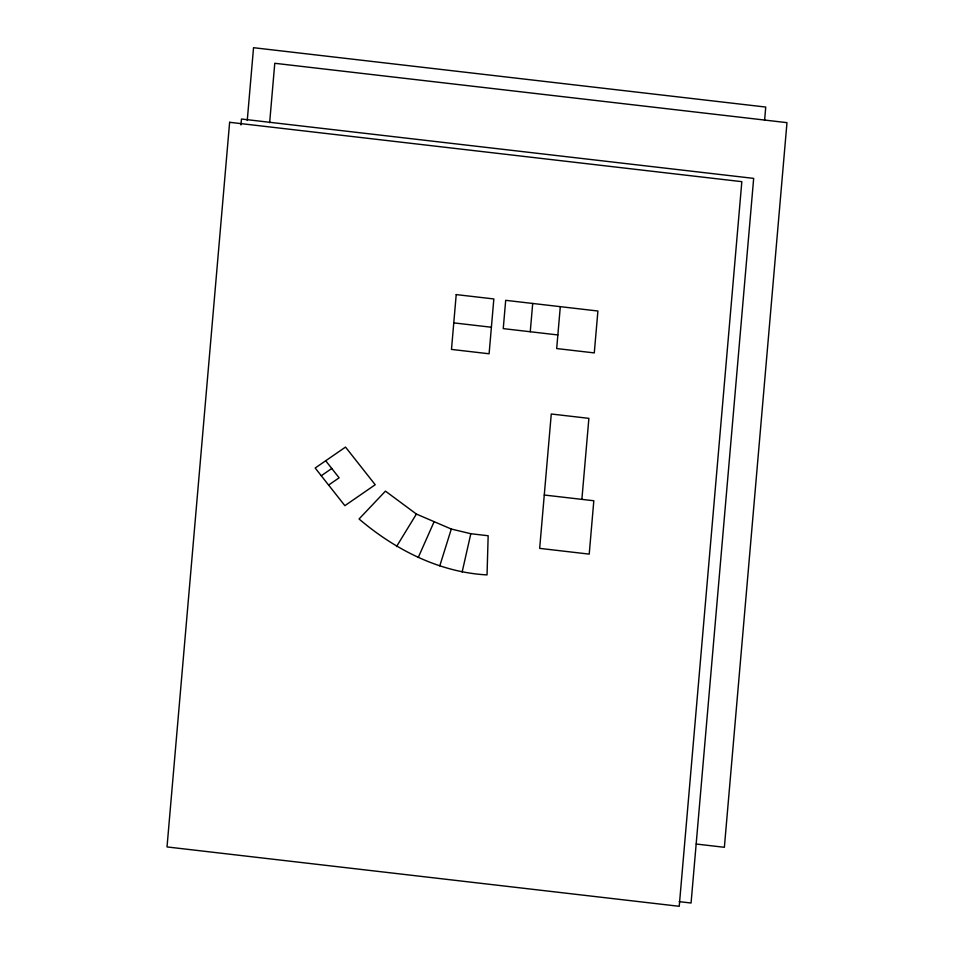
<?xml version="1.0" encoding="UTF-8"?>
<svg xmlns="http://www.w3.org/2000/svg" width="954" height="954" viewBox="0 0 954 954"><rect width="100%" height="100%" fill="white"/><g stroke="black" fill="none" stroke-linecap="round" stroke-linejoin="round"><path stroke-width="1.43" d="M240.957 124.962L241.469 119.023L753.672 178.386L691.066 903.021L679.224 901.649M247.253 120.466L253.537 47.7L765.74 107.063L764.595 120.431M269.648 122.684L274.776 63.286L786.978 122.649L724.372 847.295L696.253 844.028M530.257 331.742L532.702 303.455M560.308 306.651L556.683 348.556L594.282 352.908L597.908 311.016L505.692 300.331L503.247 328.617L557.863 334.949M581.88 499.371L588.88 418.353L551.269 414L539.666 548.371L589.214 554.119L593.817 500.755L544.269 495.019M462.141 572.018L470.823 533.727L488.162 535.743L487.041 574.904C439.281 572.34 394.956 549.564 359.05 518.988L385.452 491.131L416.397 514.063L451.302 529.041L470.823 533.727M439.782 565.877L451.302 529.041M418.293 557.398L434.13 521.671M396.518 546.57L416.397 514.063M328.617 485.049L344.871 505.668L375.208 484.739L345.515 447.092L315.178 468.02L321.271 475.736L331.777 468.486M453.77 322.881L491.393 327.246M325.684 460.77L339.123 477.811L328.581 485.085L321.271 475.736M229.628 122.303L167.022 846.937L679.224 906.3L741.83 181.665L229.628 122.303M456.215 294.595L451.481 349.414L489.104 353.779L493.838 298.948L456.215 294.595"/></g></svg>
